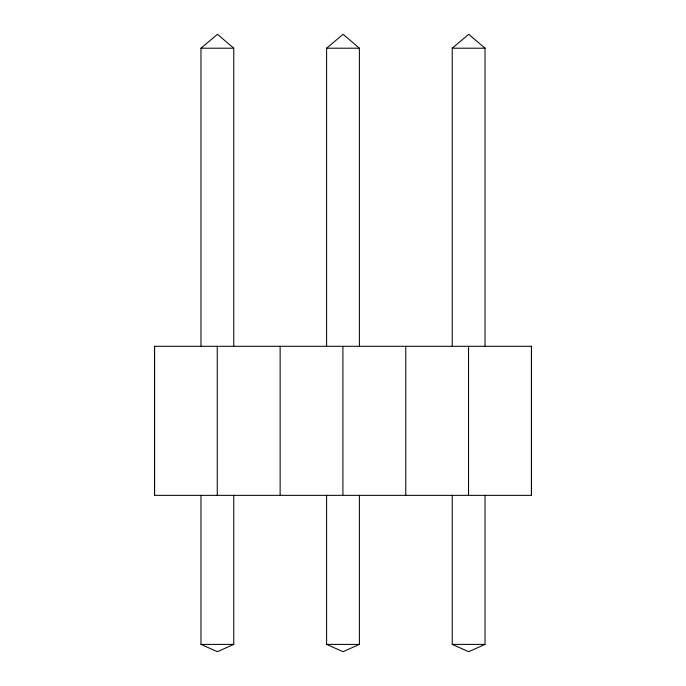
<?xml version="1.0" encoding="UTF-8"?>
<svg xmlns="http://www.w3.org/2000/svg" width="686" height="686" viewBox="0 0 686 686"><rect width="100%" height="100%" fill="white"/><g stroke="black" fill="none" stroke-linecap="round" stroke-linejoin="round"><path stroke-width="1.03" d="M200.972 346.301L200.972 48.209L217.471 34.3L233.763 48.209L233.763 346.301M326.605 346.301L326.605 48.209L343.111 34.3L359.395 48.209L359.395 346.301M452.237 346.301L452.237 48.209L468.744 34.3L485.028 48.209L485.028 346.301M233.763 495.352L233.763 644.394L217.385 651.7L200.972 644.394L200.972 495.352M359.395 495.352L359.395 644.394L343.026 651.7L326.605 644.394L326.605 495.352M485.028 495.352L485.028 644.394L468.658 651.7L452.237 644.394L452.237 495.352M200.972 48.209L233.763 48.209M326.605 48.209L359.395 48.209M452.237 48.209L485.028 48.209M200.972 644.394L233.763 644.394M326.605 644.394L359.395 644.394M452.237 644.394L485.028 644.394M531.41 346.301L531.41 495.352M468.538 346.301L468.538 495.352M405.769 346.301L405.769 495.352M342.906 346.301L342.906 495.352M280.137 346.301L280.137 495.352M217.265 346.301L217.265 495.352M154.59 346.301L154.59 495.352M531.504 346.301L154.496 346.301L154.496 495.352L531.504 495.352L531.504 346.301"/></g></svg>
